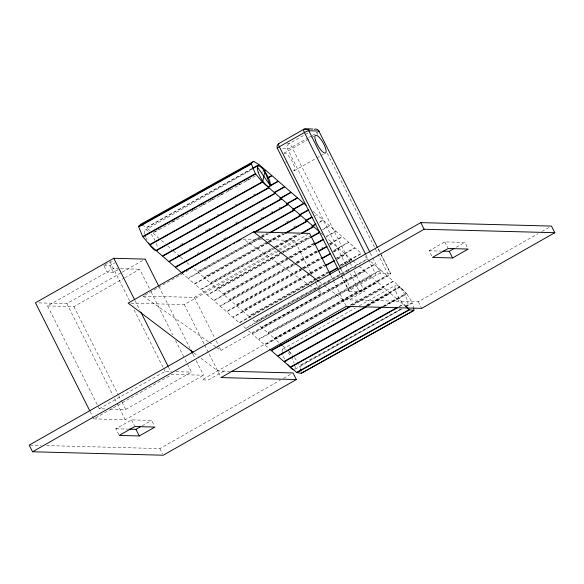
<?xml version="1.0" encoding="UTF-8"?>
<svg xmlns="http://www.w3.org/2000/svg" width="584" height="584" viewBox="0 0 584 584"><rect width="100%" height="100%" fill="white"/><g stroke="black" fill="none" stroke-linecap="round" stroke-linejoin="round"><path stroke-width="0.44" stroke-dasharray="2.92 2.19" d="M307.775 133.05L288.978 143.73L287.306 143.686M308.352 137.736L291.905 147.08A3.767 0.62 -26.7 0 1 287.518 148.832L281.656 148.672M309.133 137.291L311.484 135.955M312.265 135.51L316.966 132.845A3.767 0.62 -26.7 0 0 317.63 132.444M284.123 153.139L310.746 138.014M311.535 137.569L313.878 136.233M118.063 269.611L113.369 272.275L107.084 272.115L103.748 265.479L110.018 261.917L113.603 262.012M103.748 265.479L110.026 265.64L114.727 262.975M104.74 408.917L99.287 408.771L47.567 305.936L113.354 268.552L117.837 268.669M294.212 170.791L316.141 158.33M316.922 157.884L320.061 156.103M320.842 155.658L323.974 153.877M39.04 302.884L66.846 303.622L121.435 272.604M122.224 272.159L145.168 259.121M47.567 305.936L73.942 306.629L123.874 278.254M124.662 277.809L139.722 269.246L149.497 288.686M208.415 341.676L143.204 296.059L182.675 273.633M185.829 271.837L188.99 270.042M204.772 261.077L209.51 258.383M143.204 296.059L194.319 297.409L275.619 251.208M278.78 249.419L294.562 240.447L311.958 275.027M130.882 303.184L184.303 304.592L278.678 250.967M279.473 250.514L308.023 234.293M99.287 408.771L165.075 371.387L171.44 371.555M90.17 411.589L93.849 418.896L172.163 374.395L203.561 375.227L195.392 358.985M216.569 347.378L221.015 350.488L321.258 293.526L319.645 290.306M110.201 409.055L125.662 409.464L191.442 372.088L184.522 358.32M341.421 275.721L349.21 291.204A3.767 0.62 -26.7 0 1 351.086 289.394L376.147 275.152A3.767 0.62 -26.7 0 1 380.542 273.407L390.586 273.67L380.337 253.295M93.849 418.896L125.246 419.728L203.561 375.227M118.822 434.693L115.858 428.795L131.524 419.896L151.614 420.422L154.213 425.583M431.722 255.945L429.123 250.784L444.789 241.886L464.879 242.418L467.842 248.317M349.21 291.204L359.262 291.474A3.767 0.62 -26.7 0 0 363.649 289.73L388.71 275.487A3.767 0.62 -26.7 0 0 390.586 273.67M223.949 371.11L208.284 380.009L202.006 379.841L358.642 290.839L364.92 291.007L349.254 299.906M142.219 425.765L151.614 420.422M456.265 247.309L464.879 242.418M46.443 445.585L159.885 448.585L280.342 380.14M283.51 378.337L291.438 373.833M324.208 285.518L342.976 299.738L418.326 301.731L537.988 233.731M541.952 231.483L549.88 226.979M145.124 230.059L252.441 169.28M282.751 349.144L355.342 308.023M359.284 305.79L395.587 285.233M295.292 369.081L401.814 308.746M405.763 306.512L407.34 305.614M251.887 168.608L146.328 227.49L143.299 225.636M252.186 168.849L146.628 227.731L149.978 230.563M153.453 232.388L159.009 229.286M171.711 222.205L176.47 219.547M192.348 210.693L194.727 209.364M201.867 205.378L205.042 203.612M210.598 200.509L212.977 199.181M220.124 195.202L223.3 193.428M228.059 190.771L231.235 189.004M238.374 185.018L239.966 184.135M246.317 180.587L251.076 177.93M255.347 175.981L152.964 233.096L159.06 238.381M261.698 172.441L263.282 171.557M197.991 225.789L200.378 224.46M217.044 215.16L218.628 214.277M235.294 204.977L236.885 204.093M253.551 194.8L255.135 193.91M180.58 244.623L183.756 242.849M205.181 230.899L207.568 229.57M208.357 229.125L209.948 228.242M189.355 248.85L190.946 247.966M216.343 233.797L217.927 232.914M235.388 223.168L237.768 221.847M261.581 208.561L265.552 206.349M197.341 253.514L198.932 252.631M223.533 238.907L225.913 237.578M243.375 227.84L246.55 226.066M260.836 218.102L262.42 217.219M271.151 212.342L272.743 211.459M279.086 207.919L280.678 207.035M258.551 237.622L197.436 271.706L193.377 268.18M261.72 235.848L265.691 233.637M286.328 222.124L288.708 220.796M260.442 237.002L197.742 271.976L203.831 277.261L267.326 241.849M261.231 236.556L266.786 233.461M268.122 233.505L187.96 278.225L181.865 272.932M261.282 237.754L188.267 278.488L194.355 283.773L268.166 242.601M262.077 237.316L268.428 233.775M268.122 241.404L282.408 233.432M293.518 227.234L295.898 225.906M267.633 242.112L204.137 277.531L210.225 282.817L273.721 247.404M268.421 241.667L282.707 233.702M315.25 215.547L316.835 214.664L322.93 219.956L318.959 222.168M268.961 242.163L284.043 233.746M268.472 242.871L194.662 284.043L200.75 289.328L272.976 249.039M269.268 242.426L284.342 234.016M274.517 246.959L297.533 234.118M274.823 247.222L210.532 283.079L216.627 288.372L280.911 252.514M275.611 246.776L297.833 234.381M319.266 222.431L323.237 220.219L329.325 225.504L322.974 229.052M276.152 247.273L299.169 234.432M275.663 247.981L201.057 289.591L207.152 294.883L280.167 254.157M276.458 247.536L300.264 234.257M281.707 252.069L309.483 236.578M282.014 252.332L216.927 288.635L223.022 293.927L288.102 257.624M282.802 251.894L310.578 236.396M322.485 229.753L329.632 225.774L335.72 231.06L326.201 236.374M283.342 252.383L310.323 237.33M310.63 237.593L207.451 295.146L213.547 300.439L287.357 259.267M288.897 257.179L315.878 242.126M288.408 257.887L223.329 294.19L229.417 299.483L295.292 262.734M289.197 257.449L313.805 243.725M326.5 236.637L336.026 231.322L342.122 236.615L329.42 243.696M290.533 257.493L313.55 244.659M287.664 259.53L213.853 300.702L219.942 305.994L296.132 263.493M290.839 257.763L313.849 244.922M296.088 262.296L316.718 250.784M321.485 248.127L323.069 247.244M293.219 264.326L229.724 299.745L235.812 305.038L301.687 268.29M296.387 262.559L317.024 251.047M329.726 243.966L342.421 236.878L348.517 242.17L332.639 251.025M296.928 263.048L317.565 251.536M330.259 244.455L332.639 243.126L326.551 237.841M296.438 263.756L220.248 306.257L226.337 311.549L302.534 269.049M297.234 263.311L317.871 251.806M329.77 245.163L332.946 243.389L339.041 248.682L333.486 251.784M302.483 267.844L320.733 257.668M301.994 268.552L236.118 305.301L242.214 310.586L308.878 273.4M302.789 268.114L320.244 258.369M332.946 251.288L348.816 242.433L354.911 247.726L336.654 257.909M303.322 268.603L321.58 258.42M301.249 270.195L226.643 311.812L232.739 317.097L309.717 274.159M304.425 268.428L321.091 259.128M333.785 252.047L339.341 248.945L345.436 254.237L337.501 258.661M309.673 272.962L323.959 264.99M309.184 273.662L242.513 310.856L248.609 316.141L316.068 278.51M309.98 273.224L324.266 265.253M336.165 258.617L355.218 247.988L361.306 253.281L339.881 265.231M310.513 273.714L324.799 265.749M310.024 274.422L233.038 317.368L239.133 322.653L316.908 279.269M310.819 273.976L325.106 266.012M337.012 259.369L345.743 254.5L351.831 259.792L340.72 265.99M316.864 278.072L327.974 271.874M316.375 278.78L248.915 316.411L250.266 317.587M317.17 278.334L327.485 272.582M340.18 265.494L361.613 253.544M317.703 278.823L328.026 273.071M239.433 322.923L315.63 280.422M318.806 278.648L326.741 274.224M341.027 266.253L352.137 260.055M255.31 321.959L368.008 259.099M348.706 270.655L245.528 328.208L242.82 325.857M353.466 267.998L357.437 265.786M245.835 328.471L319.645 287.299M326.784 283.32L329.96 281.546M350.429 304.957L393.287 281.05L387.199 275.757L274.495 338.625L280.59 343.918M350.736 305.22L393.594 281.313L399.682 286.605L364.766 306.082M352.064 305.271L383.812 287.562L377.724 282.269L265.019 345.137L268.406 348.079M353.167 305.089L384.119 287.824L390.207 293.117L367.197 305.958M289.365 348.137L290.956 347.254M316.353 333.092L317.937 332.201M342.545 318.477L344.925 317.148M365.861 305.906L399.989 286.868L406.274 293.285L383.111 306.198M366.927 305.695L400.266 287.102L406.566 293.628L383.549 306.469M368.292 305.775L390.514 293.38L396.609 298.672M383.418 306.461L396.908 298.935L403.004 304.228L399.033 306.439M384.674 306.41L406.895 294.015L412.289 302.651L405.15 306.637M399.339 306.702L403.31 304.49L405.982 306.731M401.179 308.848L299.592 365.511L298.694 364.073M402.157 308.907L299.774 366.015L300.293 368.438M406.128 306.688L412.472 303.147L413.341 307.191M261.384 239.571L243.455 239.097L308.659 284.715M265.873 239.688L294.562 240.447M429.123 250.784L441.351 251.113M120.501 268.742L139.722 269.246M230.227 371.271L217.671 370.942L198.903 356.722M175.988 371.679L191.442 372.088M115.858 428.795L128.093 429.116M30.105 445.154L40.997 445.446M309.403 285.233L315.331 289.379M318.295 291.452L321.258 293.526M209.16 342.195L215.824 346.859M319.156 281.685L323.485 284.97M193.852 352.889L198.18 356.174M313.148 211.459L316.535 214.401M365 256.478L367.701 258.829L255.004 321.696L252.974 319.937M370.716 261.45L374.103 264.384L261.398 327.252L258.69 324.901M320.828 232.87L322.864 234.637M352.816 260.639L357.554 264.756M359.211 266.195L364.628 270.896L251.923 333.763L248.543 330.821M161.396 240.411L165.454 243.937M167.79 245.966L171.849 249.492M173.506 250.93L178.244 255.047M180.58 257.077L184.646 260.603M186.975 262.632L190.362 265.567M282.926 345.94L286.985 349.466M289.175 351.656L292.949 355.503M288.825 351.276L292.606 355.189M294.643 357.605L298.241 363.358M444.789 241.886L447.753 247.784M418.326 301.731L421.663 308.367M378.191 248.682L380.228 252.741M380.637 253.551L390.827 273.808M378.286 249.222L379.929 252.478M317.784 134.473L316.966 132.845A3.767 1.095 60.4 0 0 316.645 132.239M327.215 153.22L388.71 275.487M370.293 253.033L372.337 257.106M372.753 257.916L380.542 273.407M365.905 254.777L367.949 258.851M368.358 259.668L376.147 275.152M349.707 262.012L291.905 147.08A3.767 1.095 60.4 0 0 288.978 143.73A3.767 3.548 -88.5 0 0 287.518 148.832L345.319 263.756M350.123 262.829L352.583 267.72M354.218 270.976L363.649 289.73M345.728 264.574L359.262 291.474M340.844 269.02L351.086 289.394M338.961 270.83L341.012 274.903M338.778 270.808L340.815 274.86M341.224 275.67L348.969 291.073M330.77 275.466L332.8 279.51M333.208 280.32L346.312 306.374M314.382 279.853L315.594 282.262M316.002 283.072L319.236 289.503M194.319 297.409L214.547 337.618M216.16 340.837L218.993 346.465M219.394 347.268L221.015 350.488M184.303 304.592L204.239 344.239M204.648 345.049L221.007 377.578M159.045 286.722L190.085 348.429M192.939 354.116L194.983 358.174M151.125 291.92L172.711 334.836M175.565 340.508L184.113 357.51M135.006 300.512L139.905 310.257M168.491 367.088L170.937 371.957M110.018 261.917L129.641 300.942M134.123 309.849L165.075 371.387M110.026 265.64L113.369 272.275M159.885 448.585L162.476 453.746M131.524 419.896L134.488 425.794M73.942 306.629L118.326 394.894M118.734 395.704L121.589 401.369M121.998 402.179L125.662 409.464M66.846 303.622L112.989 395.368M114.625 398.616L116.669 402.675M117.077 403.486L125.246 419.728M300.986 371.672L301.329 373.286M284.612 359.08A11.768 3.424 60.5 0 1 282.839 354.795M282.152 351.816A11.768 3.424 60.5 0 1 285.613 350.006M288.284 352.736A11.768 3.424 60.5 0 1 294.175 363.197M294.913 365.759A11.768 3.424 60.5 0 1 294.971 368.876M146.993 240.002A11.768 3.424 60.5 0 1 145.708 237.089M144.715 233.834A11.768 3.424 60.5 0 1 148.409 231.271M151.132 234.242A11.768 3.424 60.5 0 1 155.016 240.513M156.3 243.426A11.768 3.424 60.5 0 1 157.512 248.266M283.904 153.329A10.162 2.949 60.4 0 1 292.555 162.053A10.162 2.949 60.4 0 1 292.562 170.55M286.197 162.68A10.162 2.949 60.4 0 1 285.773 161.877M374.402 264.654L261.705 327.514L267.793 332.807L380.498 269.939L374.402 264.654M364.927 271.166L252.23 334.026L258.318 339.319L371.022 276.451L364.927 271.166M380.804 270.202L268.1 333.07L274.195 338.362L386.893 275.495L380.804 270.202M371.329 276.714L258.624 339.581L264.72 344.874L377.417 282.006L371.329 276.714M395.828 291.328A11.768 3.424 60.5 0 0 407.121 305.731A11.768 3.424 60.5 0 0 401.434 289.211A11.768 3.424 60.5 0 0 395.828 291.328"/><path stroke-width="0.88" d="M262.785 181.091L264.895 171.594L270.275 185.573L257.405 167.119M253.522 161.388L251.215 163.564L138.517 226.431L140.824 224.249L253.726 161.381L259.026 164.622L252.682 168.17M338.552 270.012L277.473 148.562A3.767 3.548 -88.5 0 1 278.933 143.467L303.994 129.225L309.016 129.356M158.644 285.912L145.168 259.121L113.77 258.289L35.449 302.789L89.761 410.778M330.361 274.655L309.608 233.396L253.471 231.906L128.166 303.111L193.129 352.342M296.358 379.564L221.007 377.578L346.312 306.374L421.663 308.367L554.8 232.709L551.464 226.074L420.779 222.621L29.2 445.132L32.536 451.768L163.221 455.221L296.358 379.564L293.022 372.935L231.125 371.3M32.536 451.768L424.115 229.257L554.8 232.709M128.962 429.138L135.955 429.328L140.649 426.656M443.103 251.156L449.22 251.317L453.914 248.645M139.291 435.956L154.95 427.057L134.86 426.524L119.194 435.43L139.291 435.956L135.955 429.328M452.556 257.953L468.215 249.054L448.125 248.521L432.459 257.42L452.556 257.953L449.22 251.317M252.982 168.411L259.325 164.87L265.362 169.966L263.771 170.849M264.077 171.112L265.669 170.229L271.757 175.521L267.786 177.733M268.092 177.996L272.064 175.784L278.152 181.077L270.217 185.5M268.144 187.092L278.458 181.339L284.554 186.625L274.232 192.384M274.538 192.647L284.853 186.895L290.949 192.18L279.838 198.377M280.933 198.202L291.248 192.443L297.344 197.735L286.233 203.933M286.54 204.196L297.65 197.998L303.738 203.29L292.628 209.488M293.73 209.313L304.045 203.553L306.074 205.32M227.599 246.988L181.566 272.67L175.47 267.377L288.175 204.509L294.263 209.802L254.58 231.936M229.183 246.105L230.768 245.222M233.155 243.893L234.739 243.002M236.33 242.119L241.09 239.462M181.865 272.932L184.252 271.604M185.836 270.721L187.428 269.83M189.012 268.947L193.771 266.289M195.363 265.406L196.947 264.523M254.887 232.206L294.57 210.065L300.658 215.357L269.706 232.622M299.023 215.043L308.549 209.729M299.329 215.306L308.856 209.992M270.012 232.885L300.964 215.62L307.06 220.913L284.831 233.308M305.425 220.599L311.768 217.058M306.52 220.416L312.075 217.321M285.934 233.126L307.359 221.175L313.455 226.468L301.548 233.104M311.819 226.154L315.783 223.935M312.119 226.417L315.294 224.643M301.855 233.366L313.761 226.731L319.849 232.016L311.119 236.892M310.63 237.593L319.36 232.724M314.338 244.214L323.069 239.345M314.645 244.477L323.375 239.608M318.36 251.098L327.084 246.229M318.66 251.361L326.595 246.937M321.58 258.42L330.31 253.551M321.886 258.683L330.61 253.814M325.595 265.304L333.53 260.88M325.901 265.567L334.632 260.698M328.814 272.626L337.545 267.757M329.12 272.896L337.851 268.027M350.48 306.155L271.115 350.429L269.757 349.254M350.787 306.418L271.421 350.692L277.51 355.977L366.402 306.396M366.708 306.658L277.816 356.247L283.904 361.532L381.527 307.082M382.622 306.907L284.211 361.803L290.306 367.088L397.449 307.323M397.755 307.586L290.606 367.351L296.628 372.402L409.326 309.535L406.654 307.293M301.329 373.286L414.027 310.418L413.509 307.994M307.775 128.867L312.798 129.006M141.021 224.249L142.54 225.176M253.471 231.906L318.433 281.138M178.551 255.31L179.908 256.486M280.897 344.18L282.247 345.356M420.779 222.621L424.115 229.257M377.468 247.587L318.842 131.028A3.767 3.548 -88.5 0 0 314.331 129.341M369.884 252.215L308.797 130.765A3.767 3.548 -88.5 0 0 303.994 129.225A3.767 1.095 60.4 0 0 304.41 132.51L365.489 253.96M340.844 269.02L279.349 146.752A3.767 1.095 60.4 0 1 278.933 143.467M190.902 350.057L192.53 353.305M113.77 258.289L134.597 299.702M140.722 311.878L168.082 366.277M300.468 369.249L300.811 370.862M294.037 369.701A11.768 3.424 60.5 0 1 288.036 364.73M285.802 361.292A11.768 3.424 60.5 0 1 285.386 360.562M282.641 354.138A11.768 3.424 60.5 0 1 282.335 352.911M157.22 250.069A11.768 3.424 60.5 0 1 148.606 242.937M145.452 236.389A11.768 3.424 60.5 0 1 145.022 235.06M277.473 148.562A3.767 0.62 -26.7 0 1 279.349 146.752L304.41 132.51A3.767 0.62 -26.7 0 1 308.797 130.765L318.842 131.028A3.767 0.62 -26.7 0 1 318.645 131.721M251.397 164.053L138.7 226.921L142.671 236.505L255.369 173.638L251.397 164.053M255.697 174.032L143 236.892L149.54 244.725L262.238 181.858L255.697 174.032M262.544 182.135L149.847 245.003L155.972 250.434L268.676 187.566L262.544 182.135M268.983 187.844L156.278 250.704L162.374 256.004L275.071 193.136L268.983 187.844M275.378 193.406L162.68 256.267L168.769 261.559L281.473 198.691L275.378 193.406M281.773 198.962L169.075 261.822L175.171 267.114L287.868 204.247L281.773 198.962M409.632 309.79L296.928 372.65L301.14 373.3L413.837 310.433L409.632 309.79M258.208 172.251A11.768 3.424 60.5 0 0 269.501 186.654A11.768 3.424 60.5 0 0 263.815 170.134A11.768 3.424 60.5 0 0 258.208 172.251M315.521 140.321A10.162 2.949 60.4 0 0 325.288 153.096A10.162 2.949 60.4 0 0 320.674 139.08A10.162 2.949 60.4 0 0 315.521 140.321"/></g></svg>
